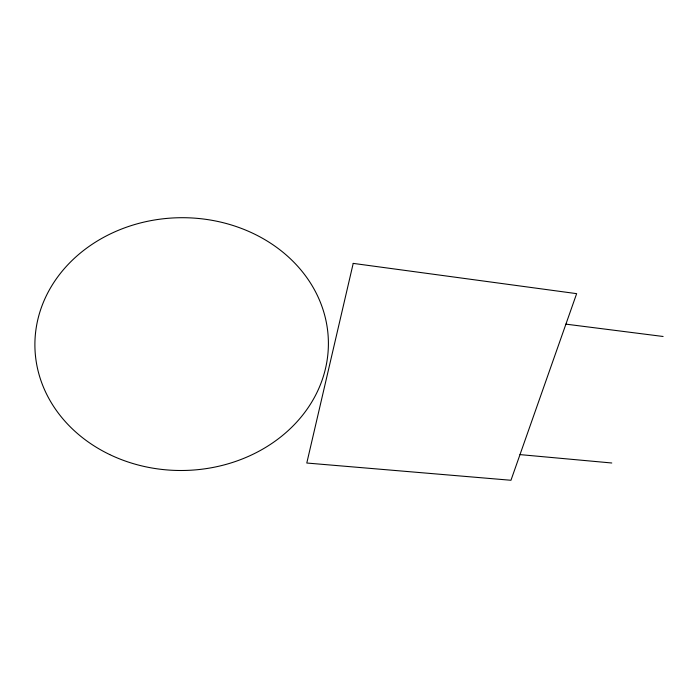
<?xml version="1.0" encoding="UTF-8"?>
<svg xmlns="http://www.w3.org/2000/svg" width="698" height="698" viewBox="0 0 698 698"><rect width="100%" height="100%" fill="white"/><g stroke="black" fill="none" stroke-linecap="round" stroke-linejoin="round"><path stroke-width="1.05" d="M519.993 454.607L611.771 462.992M565.912 324.142L663.1 336.48M353.214 263.39L306.788 463.027L510.962 480.268L576.644 293.649L353.214 263.39M109.734 454.573A146.755 126.39 -0.9 0 0 328.392 342.099A146.755 126.39 -0.9 0 0 106.811 235.68A146.755 126.39 -0.9 0 0 109.734 454.573"/></g></svg>
